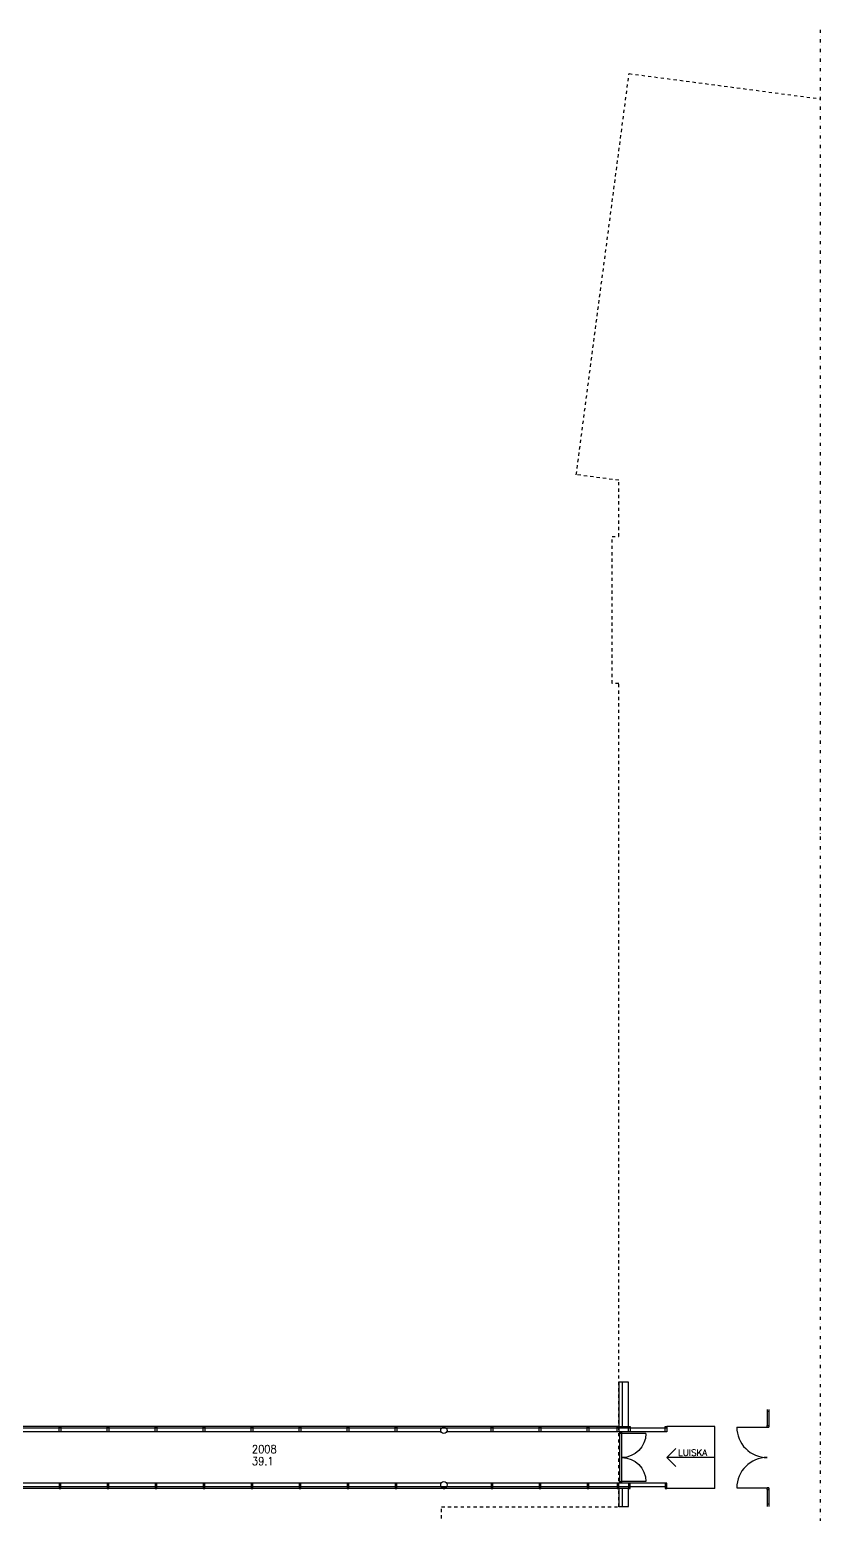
# Model space of a CAD drawing. Extents: x -405 to 179240, y -2585 to 69597.
# Drawn here: x 154539 to 179240, y 23212 to 69597 of the extents above; entities that cross this region are included whole.
import ezdxf

# ---------------------------------------------------------------- set-up
doc = ezdxf.new("R2010")
doc.units = 0
doc.header["$LTSCALE"] = 100
doc.header["$MEASUREMENT"] = 0
doc.linetypes.add('KL', pattern=[2, 1, -1])
doc.linetypes.add('PKL', pattern=[3, 1, -1, 0, -1])
doc.layers.get('0').update_dxf_attribs({"linetype": 'CONTINUOUS'})
for name, color, linetype in [('ART1100T0', 7, 'CONTINUOUS'), ('ART1100T3', 7, 'CONTINUOUS'), ('ART1100TB', 7, 'CONTINUOUS'), ('FM_I', 7, 'CONTINUOUS'), ('M06001', 7, 'CONTINUOUS'), ('M06037', 8, 'CONTINUOUS'), ('M06051', 3, 'CONTINUOUS')]:
    doc.layers.add(name, color=color, linetype=linetype)
doc.styles.add('ROMANS', font='romans.shx')
doc.styles.get("Standard").update_dxf_attribs({"font": 'simplex.shx'})

# ---------------------------------------------------------------- blocks, each defined once
blk = doc.blocks.new('aioa_huone')
at = {"layer": 'ART1100T0', "width": 0.9}
blk.add_attdef('HNENUM', (56, 73), '', height=250, dxfattribs=at)
at = {"layer": 'ART1100T3', "width": 0.9}
blk.add_attdef('HNEALA', (56, -302), '', height=250, dxfattribs=at)

msp = doc.modelspace()

# ---------------------------------------------------------------- linework, layer by layer
at = {"linetype": 'KL'}
msp.add_lwpolyline([(165935, 8391), (165935, 13221), (168795, 13221), (168795, 14351), (167405, 14351), (167405, 18351), (167255, 18351), (167255, 18481), (167405, 18481), (167405, 23451), (172945, 23451), (172945, 49173), (172735, 49173), (172735, 53763), (172945, 53763), (172945, 55518), (171615, 55693), (173265, 68225), (179240, 67438)], dxfattribs=at)
at = {"layer": 'FM_I', "linetype": 'PKL'}
msp.add_line((179240, 69597), (179240, 5055), dxfattribs=at)
at = {"layer": 'M06001'}
for p, q in [((173045, 27345), (173045, 25957)), ((174445, 25907), (146890, 25907)), ((172945, 25957), (146940, 25957)), ((167386, 25787), (152582, 25787)), ((174395, 25787), (167582, 25787)), ((167386, 24187), (152582, 24187)), ((174395, 24187), (167582, 24187)), ((174445, 24067), (146890, 24067)), ((172945, 24017), (146940, 24017)), ((173045, 24017), (173045, 23455))]:
    msp.add_line(p, q, dxfattribs=at)
for points in [[(172945, 25957), (173245, 25957), (173245, 27345), (172945, 27345)], [(155459, 25787), (155459, 25957), (155509, 25957), (155509, 25787)], [(156959, 25787), (156959, 25957), (157009, 25957), (157009, 25787)], [(158459, 25787), (158459, 25957), (158509, 25957), (158509, 25787)], [(159959, 25787), (159959, 25957), (160009, 25957), (160009, 25787)], [(161459, 25787), (161459, 25957), (161509, 25957), (161509, 25787)], [(162959, 25787), (162959, 25957), (163009, 25957), (163009, 25787)], [(164459, 25787), (164459, 25957), (164509, 25957), (164509, 25787)], [(165959, 25787), (165959, 25957), (166009, 25957), (166009, 25787)], [(167459, 25907), (167459, 25957), (167509, 25957), (167509, 25907)], [(168959, 25787), (168959, 25957), (169009, 25957), (169009, 25787)], [(170459, 25787), (170459, 25957), (170509, 25957), (170509, 25787)], [(171959, 25787), (171959, 25957), (172009, 25957), (172009, 25787)], [(172895, 25787), (172895, 25957), (172945, 25957), (172945, 25787)], [(173245, 25787), (173245, 25957), (173295, 25957), (173295, 25787)], [(174395, 25787), (174395, 25957), (174445, 25957), (174445, 25787)], [(155459, 24187), (155459, 24017), (155509, 24017), (155509, 24187)], [(156959, 24187), (156959, 24017), (157009, 24017), (157009, 24187)], [(158459, 24187), (158459, 24017), (158509, 24017), (158509, 24187)], [(159959, 24187), (159959, 24017), (160009, 24017), (160009, 24187)], [(161459, 24187), (161459, 24017), (161509, 24017), (161509, 24187)], [(162959, 24187), (162959, 24017), (163009, 24017), (163009, 24187)], [(164459, 24187), (164459, 24017), (164509, 24017), (164509, 24187)], [(165959, 24187), (165959, 24017), (166009, 24017), (166009, 24187)], [(168959, 24187), (168959, 24017), (169009, 24017), (169009, 24187)], [(170459, 24187), (170459, 24017), (170509, 24017), (170509, 24187)], [(171959, 24187), (171959, 24017), (172009, 24017), (172009, 24187)], [(172895, 24187), (172895, 24017), (172945, 24017), (172945, 24187)], [(173245, 24187), (173245, 24017), (173295, 24017), (173295, 24187)], [(174395, 24187), (174395, 24017), (174445, 24017), (174445, 24187)], [(167459, 24067), (167459, 24017), (167509, 24017), (167509, 24067)], [(172945, 23455), (173245, 23455), (173245, 24017), (172945, 24017)]]:
    msp.add_lwpolyline(points, close=True, dxfattribs=at)
for centre in [(167480, 25835), (167480, 24135)]:
    msp.add_circle(centre, 100, dxfattribs=at)
at = {"layer": 'M06037'}
for p, q in [((175945, 25957), (174445, 25957)), ((175945, 24017), (175945, 25957)), ((174445, 24987), (174728, 25270)), ((175945, 24987), (174445, 24987)), ((174445, 24987), (174728, 24704)), ((175945, 24017), (174445, 24017))]:
    msp.add_line(p, q, dxfattribs=at)
at = {"layer": 'M06051'}
for p, q in [((177580, 26485), (177580, 25987)), ((177630, 26485), (177630, 25987)), ((177580, 26435), (177630, 26435)), ((177580, 25987), (177630, 25987)), ((177580, 25987), (177630, 25987)), ((177580, 25937), (177580, 25987)), ((177630, 25987), (177630, 25937)), ((173039, 25777), (172969, 25777)), ((172969, 25777), (172969, 25737)), ((173039, 25737), (172969, 25737)), ((172969, 25737), (172969, 24236)), ((173039, 25737), (173039, 25777)), ((173039, 24236), (173039, 25737)), ((173789, 25737), (173039, 25737)), ((176630, 25937), (177580, 25937)), ((177580, 25937), (177630, 25937)), ((172969, 24236), (173039, 24236)), ((172969, 24236), (172969, 24197)), ((172969, 24197), (173039, 24197)), ((173039, 24197), (173039, 24236)), ((173789, 24236), (173039, 24236)), ((176630, 24037), (177580, 24037)), ((177580, 23987), (177580, 24037)), ((177630, 24037), (177580, 24037)), ((177580, 23987), (177630, 23987)), ((177580, 23987), (177580, 23455)), ((177630, 23987), (177580, 23987)), ((177630, 24037), (177630, 23987)), ((177630, 23987), (177630, 23455)), ((177580, 23539), (177630, 23539))]:
    msp.add_line(p, q, dxfattribs=at)
at = {"layer": 'M06051', "extrusion": (0, 0, -1)}
for centre, major_axis in [((173039, 25737), (531, 531)), ((173039, 24236), (-531, 531))]:
    msp.add_ellipse(centre, major_axis=major_axis, ratio=1, start_param=0.785398, end_param=2.356194, dxfattribs=at)
at = {"layer": 'M06051'}
for centre, major_axis, start_param, end_param in [((177580, 25937), (672, 672), 2.356194, 3.926991), ((177580, 24037), (-672, 672), -0.785398, 0.785398)]:
    msp.add_ellipse(centre, major_axis=major_axis, ratio=1, start_param=start_param, end_param=end_param, dxfattribs=at)

# ---------------------------------------------------------------- block references
at = {"layer": 'ART1100TB'}
msp.add_blockref('aioa_huone', (161426, 25051), dxfattribs=at).add_auto_attribs({'HNENUM': '2008', 'HNEALA': '39.1'})

# ---------------------------------------------------------------- texts
at = {"layer": 'M06037', "style": 'ROMANS'}
msp.add_text('LUISKA', height=200, dxfattribs=at).set_placement((174799, 25040))

doc.saveas('drawing.dxf')
